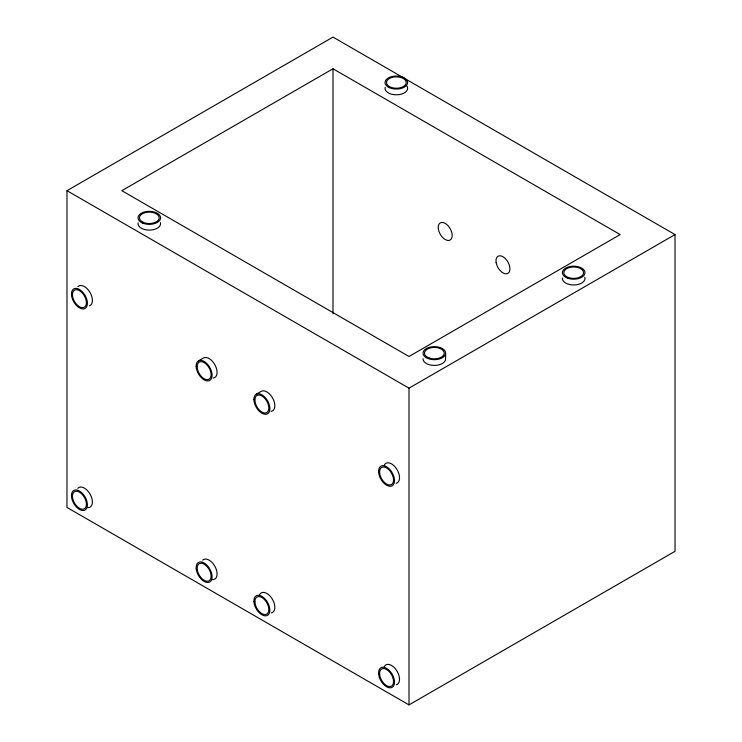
<?xml version="1.0" encoding="UTF-8"?>
<svg xmlns="http://www.w3.org/2000/svg" width="742" height="742" viewBox="0 0 742 742"><rect width="100%" height="100%" fill="white"/><g stroke="black" fill="none" stroke-linecap="round" stroke-linejoin="round"><path stroke-width="1.11" d="M66.975 190.685L333 37.1L675.025 234.574L675.025 551.315L409 704.9L66.975 507.426L66.975 190.685L409 388.159L675.025 234.574M333 68.774L121.836 190.685L409 356.485L620.164 234.574L333 68.774L333 313.847M198.374 360.946L203.364 358.061A11.288 6.511 60 0 1 215.347 365.63A11.288 6.511 60 0 1 213.232 378.04M256.064 394.327L261.054 391.451A11.288 6.511 60 0 1 273.047 398.853A11.288 6.511 60 0 1 271.062 411.374M445.617 353.405A11.288 6.511 0 0 1 428.301 358.655A11.288 6.511 0 0 1 429.099 347.377A11.288 6.511 0 0 1 445.617 353.405L445.617 359.165A11.288 6.511 0 0 1 433.885 365.416A11.288 6.511 0 0 1 423.061 358.636M409 388.159L409 704.9M160.476 222.656A11.288 6.511 0 0 1 149.476 230.113A11.288 6.511 0 0 1 138.105 222.841M584.761 277.202A11.288 6.511 0 0 1 574.391 284.956A11.288 6.511 0 0 1 562.427 278.009M406.839 85.914A11.288 6.511 0 0 1 397.601 94.772A11.288 6.511 0 0 1 385.172 87.324M384.328 465.021A11.288 6.511 60 0 1 396.692 469.027A11.288 6.511 60 0 1 396.107 483.302M259.654 594.574A11.288 6.511 60 0 1 272.026 598.627A11.288 6.511 60 0 1 271.405 612.883M384.217 666.789A11.288 6.511 60 0 1 396.497 670.295A11.288 6.511 60 0 1 396.311 684.81M77.956 286.662A11.288 6.511 60 0 1 89.893 292.237A11.288 6.511 60 0 1 89.476 305.843M77.817 488.366A11.288 6.511 60 0 1 90.459 494.803A11.288 6.511 60 0 1 87.908 507.649M202.677 560.173A11.288 6.511 60 0 1 215.328 567.157A11.288 6.511 60 0 1 212.333 579.623M72.531 295.826A9.878 5.704 60 0 0 83.753 307.494A9.878 5.704 60 0 0 82.037 292.682A9.878 5.704 60 0 0 72.531 295.826M72.521 497.335A9.878 5.704 60 0 0 83.725 509.068A9.878 5.704 60 0 0 82.074 494.283A9.878 5.704 60 0 0 72.521 497.335M197.279 569.856A9.878 5.704 60 0 0 208.743 580.93A9.878 5.704 60 0 0 206.35 565.858A9.878 5.704 60 0 0 197.279 569.856M197.14 366.622A9.878 5.704 60 0 0 207.612 379.654A9.878 5.704 60 0 0 207.612 365.685A9.878 5.704 60 0 0 197.14 366.622M254.896 399.966A9.878 5.704 60 0 0 265.367 412.997A9.878 5.704 60 0 0 265.367 399.029A9.878 5.704 60 0 0 254.896 399.966M254.905 601.901A9.878 5.704 60 0 0 265.645 614.524A9.878 5.704 60 0 0 265.089 600.25A9.878 5.704 60 0 0 254.905 601.901M379.7 473.498A9.878 5.704 60 0 0 391.108 484.73A9.878 5.704 60 0 0 388.882 469.714A9.878 5.704 60 0 0 379.7 473.498M379.635 674.608A9.878 5.704 60 0 0 390.811 686.396A9.878 5.704 60 0 0 389.225 671.631A9.878 5.704 60 0 0 379.635 674.608M496.138 262.575A9.878 5.704 60 0 0 507.658 273.483A9.878 5.704 60 0 0 505.098 258.355A9.878 5.704 60 0 0 496.138 262.575M438.327 228.833A9.878 5.704 60 0 0 449.661 240.241A9.878 5.704 60 0 0 447.649 225.308A9.878 5.704 60 0 0 438.327 228.833M378.633 674.042A11.288 6.511 60 0 0 391.331 687.686A11.288 6.511 60 0 0 389.717 670.907A11.288 6.511 60 0 0 378.633 674.042M253.922 601.725A11.288 6.511 60 0 0 266.424 615.758A11.288 6.511 60 0 0 265.284 599.193A11.288 6.511 60 0 0 253.922 601.725M196.24 569.068A11.288 6.511 60 0 0 209.123 582.284A11.288 6.511 60 0 0 207.009 565.293A11.288 6.511 60 0 0 196.24 569.068M378.606 472.172A11.288 6.511 60 0 0 391.117 486.177A11.288 6.511 60 0 0 389.949 469.603A11.288 6.511 60 0 0 378.606 472.172M196.148 366.223A11.288 6.511 60 0 0 208.242 380.924A11.288 6.511 60 0 0 207.983 364.814A11.288 6.511 60 0 0 196.148 366.223M253.903 399.678A11.288 6.511 60 0 0 266.081 414.259A11.288 6.511 60 0 0 265.655 398.055A11.288 6.511 60 0 0 253.903 399.678M71.566 295.594A11.288 6.511 60 0 0 84.486 308.718A11.288 6.511 60 0 0 82.269 291.689A11.288 6.511 60 0 0 71.566 295.594M71.603 497.446A11.288 6.511 60 0 0 84.662 510.208A11.288 6.511 60 0 0 82.056 493.031A11.288 6.511 60 0 0 71.603 497.446M389.3 87.63A11.288 6.511 0 0 0 407.497 83.512A11.288 6.511 0 0 0 392.212 76.472A11.288 6.511 0 0 0 389.3 87.63M142.575 223.064A11.288 6.511 0 0 0 160.522 218.593A11.288 6.511 0 0 0 144.838 211.86A11.288 6.511 0 0 0 142.575 223.064M567.389 278.102A11.288 6.511 0 0 0 584.946 273.139A11.288 6.511 0 0 0 568.724 266.842A11.288 6.511 0 0 0 567.389 278.102M429.405 358.08A9.878 5.704 0 0 0 444.217 353.146A9.878 5.704 0 0 0 429.405 348.211A9.878 5.704 0 0 0 429.405 358.08M391.396 87.473A9.878 5.704 0 0 0 406.208 82.538A9.878 5.704 0 0 0 391.396 77.604A9.878 5.704 0 0 0 391.396 87.473M568.752 277.629A9.878 5.704 0 0 0 583.564 272.694A9.878 5.704 0 0 0 568.752 267.76A9.878 5.704 0 0 0 568.752 277.629M142.816 222.136A9.878 5.704 0 0 0 159.001 218.936A9.878 5.704 0 0 0 146.118 212.444A9.878 5.704 0 0 0 142.816 222.136"/></g></svg>
